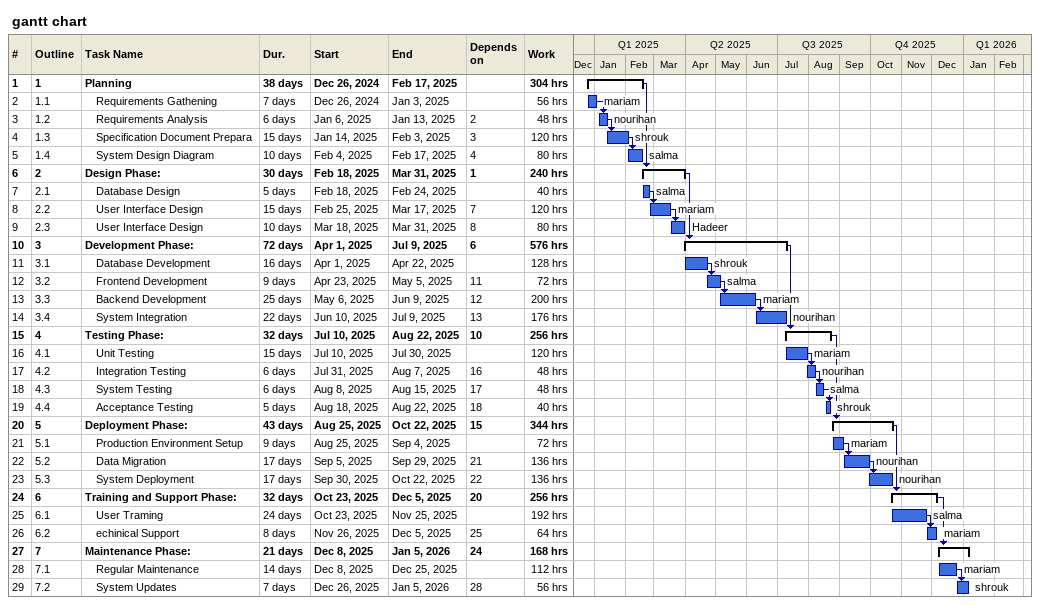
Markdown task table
gantt chart

| ID | WBS | Task | Duration | Start | Finish | Predecessors | Resources | Work (h) |
|---|---|---|---|---|---|---|---|---|
| 1 | 1 | **Planning** | 38d | 2024-12-26 | 2025-02-17 |  |  | 304 |
| 2 | 1.1 | Requirements Gathening | 7d | 2024-12-26 | 2025-01-03 |  | mariam | 56 |
| 3 | 1.2 | Requirements Analysis | 6d | 2025-01-06 | 2025-01-13 | 2 | nourihan | 48 |
| 4 | 1.3 | Specification Document Prepara | 15d | 2025-01-14 | 2025-02-03 | 3 | shrouk | 120 |
| 5 | 1.4 | System Design Diagram | 10d | 2025-02-04 | 2025-02-17 | 4 | salma | 80 |
| 6 | 2 | **Design Phase:** | 30d | 2025-02-18 | 2025-03-31 | 1 |  | 240 |
| 7 | 2.1 | Database Design | 5d | 2025-02-18 | 2025-02-24 |  | salma | 40 |
| 8 | 2.2 | User Interface Design | 15d | 2025-02-25 | 2025-03-17 | 7 | mariam | 120 |
| 9 | 2.3 | User Interface Design | 10d | 2025-03-18 | 2025-03-31 | 8 | Hadeer | 80 |
| 10 | 3 | **Development Phase:** | 72d | 2025-04-01 | 2025-07-09 | 6 |  | 576 |
| 11 | 3.1 | Database Development | 16d | 2025-04-01 | 2025-04-22 |  | shrouk | 128 |
| 12 | 3.2 | Frontend Development | 9d | 2025-04-23 | 2025-05-05 | 11 | salma | 72 |
| 13 | 3.3 | Backend Development | 25d | 2025-05-06 | 2025-06-09 | 12 | mariam | 200 |
| 14 | 3.4 | System Integration | 22d | 2025-06-10 | 2025-07-09 | 13 | nourihan | 176 |
| 15 | 4 | **Testing Phase:** | 32d | 2025-07-10 | 2025-08-22 | 10 |  | 256 |
| 16 | 4.1 | Unit Testing | 15d | 2025-07-10 | 2025-07-30 |  | mariam | 120 |
| 17 | 4.2 | Integration Testing | 6d | 2025-07-31 | 2025-08-07 | 16 | nourihan | 48 |
| 18 | 4.3 | System Testing | 6d | 2025-08-08 | 2025-08-15 | 17 | salma | 48 |
| 19 | 4.4 | Acceptance Testing | 5d | 2025-08-18 | 2025-08-22 | 18 | shrouk | 40 |
| 20 | 5 | **Deployment Phase:** | 43d | 2025-08-25 | 2025-10-22 | 15 |  | 344 |
| 21 | 5.1 | Production Environment Setup | 9d | 2025-08-25 | 2025-09-04 |  | mariam | 72 |
| 22 | 5.2 | Data Migration | 17d | 2025-09-05 | 2025-09-29 | 21 | nourihan | 136 |
| 23 | 5.3 | System Deployment | 17d | 2025-09-30 | 2025-10-22 | 22 | nourihan | 136 |
| 24 | 6 | **Training and Support Phase:** | 32d | 2025-10-23 | 2025-12-05 | 20 |  | 256 |
| 25 | 6.1 | User Traming | 24d | 2025-10-23 | 2025-11-25 |  | salma | 192 |
| 26 | 6.2 | echinical Support | 8d | 2025-11-26 | 2025-12-05 | 25 | mariam | 64 |
| 27 | 7 | **Maintenance Phase:** | 21d | 2025-12-08 | 2026-01-05 | 24 |  | 168 |
| 28 | 7.1 | Regular Maintenance | 14d | 2025-12-08 | 2025-12-25 |  | mariam | 112 |
| 29 | 7.2 | System Updates | 7d | 2025-12-26 | 2026-01-05 | 28 | shrouk | 56 |
